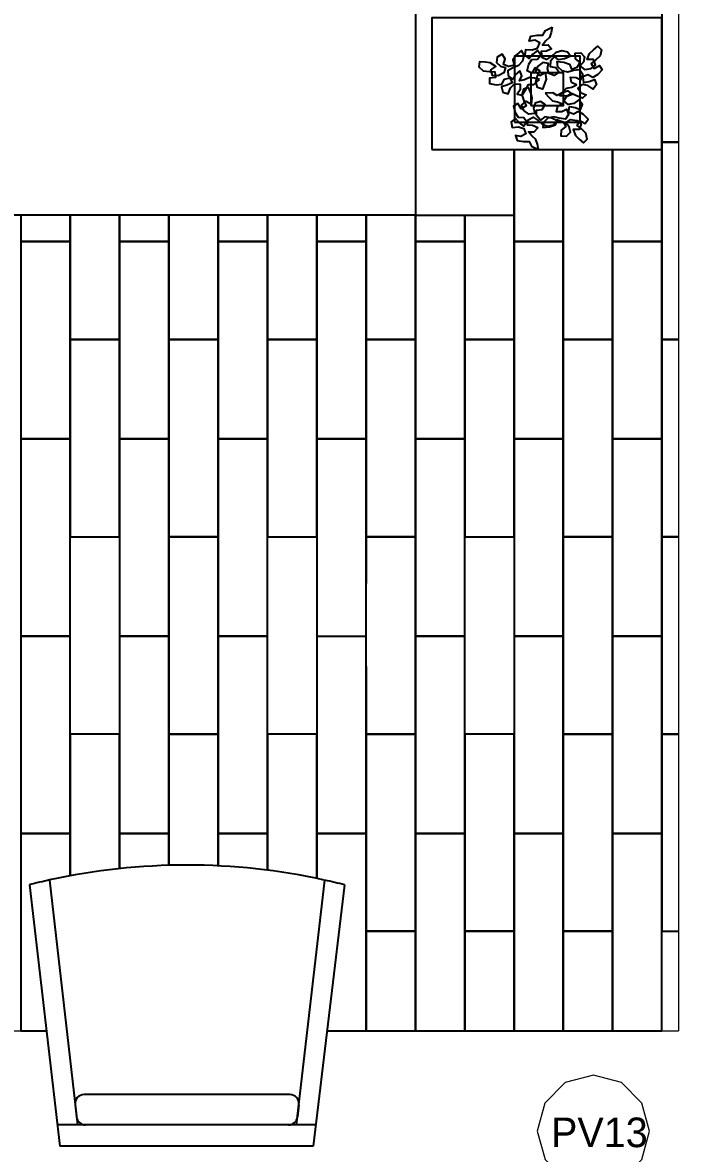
# Model space of a CAD drawing. Header units: metres. Extents: x -4.2 to 85, y -21.1 to 42.
# Drawn here: x 30.555 to 32.55, y 15.536 to 18.975 of the extents above; entities that cross this region are included whole.
import ezdxf

# ---------------------------------------------------------------- set-up
doc = ezdxf.new("R2010")
doc.units = ezdxf.units.M
doc.header["$MEASUREMENT"] = 0
doc.layers.add('Level 44', color=7, linetype='Continuous', lineweight=0)
for name, color, linetype in [('XREF ÁREAS COMUNS LILAC$0$MOB 01', 8, 'Continuous'), ('XREF ÁREAS COMUNS LILAC$0$MOB 02', 142, 'Continuous'), ('XREF ÁREAS COMUNS LILAC$0$MOB 03', 120, 'Continuous'), ('XREF ÁREAS COMUNS LILAC$0$MOB01', 8, 'Continuous'), ('XREF ÁREAS COMUNS LILAC$0$MOB02', 142, 'Continuous'), ('XREF ÁREAS COMUNS LILAC$0$MOB03', 120, 'Continuous'), ('XREF ÁREAS COMUNS LILAC$0$PAGINAÇÃO', 125, 'Continuous')]:
    doc.layers.add(name, color=color, linetype=linetype)
doc.styles.add('Style-INTL_ENGINEERING', font='INTL_ENGINEERING.shx')

# ---------------------------------------------------------------- blocks, each defined once
blk = doc.blocks.new('*U476')
at = {"layer": 'Level 44', "color": 4, "linetype": 'Continuous', "lineweight": 0, "flags": 128}
blk.add_lwpolyline([(0.171, 0), (0.147, 0.0856), (0.0857, 0.1478), (-0.0002, 0.1705), (-0.0858, 0.1477), (-0.1482, 0.0857), (-0.171, -0.0002), (-0.147, -0.0858), (-0.0864, -0.1478), (-0.0005, -0.1705), (0.0861, -0.1472), (0.1471, -0.0859)], close=True, dxfattribs=at)
at = {"layer": 'Level 44', "color": 4, "linetype": 'Continuous', "lineweight": 0, "style": 'Style-INTL_ENGINEERING'}
blk.add_text('PV13', height=0.08997, rotation=0.0007, dxfattribs=at).set_placement((-0.1291, -0.0485))
blk = doc.blocks.new('XREF ÁREAS COMUNS LILAC$0$CAD')
at = {"layer": 'XREF ÁREAS COMUNS LILAC$0$MOB02'}
for p, q in [((0, -0.3376), (0, 0.3376)), ((0.0665, 0.372), (0.0265, 0.3674)), ((0.1, -0.3376), (0.1, 0.3422)), ((0.0665, -0.3674), (0.0265, -0.3627))]:
    blk.add_line(p, q, dxfattribs=at)
for centre, start, end in [((0.03, 0.3376), 96.6119, 180), ((0.07, 0.3422), 0, 96.6119), ((0.03, -0.3329), 180, 263.3881), ((0.07, -0.3376), 263.3881, 360)]:
    blk.add_arc(centre, 0.03, start, end, dxfattribs=at)
blk.add_ellipse((-1.2548, 0.0028), major_axis=(-1.4938, 1.4938), ratio=1, start_param=3.710271, end_param=4.143183, dxfattribs=at)
at = {"layer": 'XREF ÁREAS COMUNS LILAC$0$MOB03'}
for p, q in [((0.7927, 0.5228), (-0.07, 0.4228)), ((0.8085, 0.456), (0, 0.3639)), ((-0.07, -0.4143), (-0.07, 0.4228)), ((0, -0.4228), (0, 0.4309)), ((0, -0.3596), (0.8079, -0.4533)), ((0.7924, -0.5185), (-0.07, -0.4143))]:
    blk.add_line(p, q, dxfattribs=at)
for major_axis, start_param, end_param in [((1.4938, 1.4938), 5.71398, 5.746497), ((-1.4938, 1.4938), 3.677616, 3.709371)]:
    blk.add_ellipse((-1.2548, 0.0028), major_axis=major_axis, ratio=1, start_param=start_param, end_param=end_param, dxfattribs=at)
blk = doc.blocks.new('XREF ÁREAS COMUNS LILAC$0$A$C58715CC1')
at = {"layer": 'XREF ÁREAS COMUNS LILAC$0$MOB 01'}
for points in [[(0.0469, 0.0834), (0.2469, 0.0834), (0.2469, 0.2834), (0.0469, 0.2834)], [(0.0969, 0.1334), (0.1969, 0.1334), (0.1969, 0.2334), (0.0969, 0.2334)]]:
    blk.add_lwpolyline(points, close=True, dxfattribs=at)
at = {"layer": 'XREF ÁREAS COMUNS LILAC$0$MOB01', "color": 87}
for points in [[(0.1623, 0.3713), (0.1589, 0.3557), (0.1542, 0.3407), (0.1422, 0.3303), (0.1322, 0.3174), (0.1494, 0.318), (0.1599, 0.3059), (0.1444, 0.2985), (0.1285, 0.2973), (0.1309, 0.2809), (0.1462, 0.273), (0.1614, 0.2837), (0.174, 0.2954), (0.1916, 0.3005), (0.2085, 0.2966), (0.2183, 0.2832), (0.1997, 0.2755), (0.1814, 0.2723), (0.1686, 0.2823), (0.1567, 0.2686), (0.156, 0.252), (0.1734, 0.2494), (0.1828, 0.2347), (0.1681, 0.2253), (0.1517, 0.2306), (0.1474, 0.2463), (0.1508, 0.2618), (0.1334, 0.2645), (0.1176, 0.2525), (0.111, 0.2367), (0.1247, 0.2248), (0.1407, 0.2336), (0.1433, 0.214), (0.1386, 0.199), (0.1321, 0.1832), (0.117, 0.1879), (0.112, 0.2054), (0.1177, 0.2231), (0.1243, 0.2389), (0.1096, 0.2481), (0.0999, 0.2321), (0.0859, 0.2394), (0.0909, 0.2589), (0.1001, 0.2736), (0.1174, 0.2742), (0.1273, 0.287), (0.1174, 0.3004), (0.1035, 0.2892), (0.0922, 0.2769), (0.0794, 0.2869), (0.082, 0.3043), (0.1013, 0.3025), (0.1175, 0.3081), (0.1241, 0.3239), (0.1088, 0.3318), (0.0924, 0.3293), (0.0971, 0.3444), (0.1167, 0.347), (0.1339, 0.3476), (0.1413, 0.3615), (0.1623, 0.3713)], [(0.184, 0.1631), (0.1944, 0.1751), (0.2058, 0.1861), (0.2213, 0.1895), (0.2362, 0.196), (0.2208, 0.2037), (0.2175, 0.2193), (0.2346, 0.2184), (0.2491, 0.2118), (0.2548, 0.2274), (0.2452, 0.2416), (0.2267, 0.2396), (0.2101, 0.2353), (0.1922, 0.2392), (0.1793, 0.2508), (0.177, 0.2672), (0.197, 0.2651), (0.2147, 0.2591), (0.2212, 0.2442), (0.2381, 0.2505), (0.2467, 0.2648), (0.2326, 0.2754), (0.2315, 0.2928), (0.2488, 0.294), (0.2607, 0.2815), (0.2569, 0.2657), (0.2465, 0.2537), (0.2606, 0.243), (0.2802, 0.246), (0.2935, 0.2567), (0.2872, 0.2736), (0.2689, 0.2736), (0.276, 0.2921), (0.2873, 0.303), (0.3006, 0.3137), (0.3116, 0.3024), (0.3076, 0.2846), (0.2941, 0.2719), (0.2808, 0.2611), (0.2893, 0.246), (0.3055, 0.2554), (0.3142, 0.2423), (0.3005, 0.2276), (0.2854, 0.2191), (0.27, 0.2268), (0.2551, 0.2203), (0.2574, 0.2038), (0.2749, 0.207), (0.2907, 0.2124), (0.2972, 0.1975), (0.2866, 0.1834), (0.2705, 0.1943), (0.2536, 0.1971), (0.2403, 0.1864), (0.2499, 0.1722), (0.2655, 0.1664), (0.2542, 0.1555), (0.2357, 0.1626), (0.2203, 0.1703), (0.2072, 0.1616), (0.184, 0.1631)], [(0.1238, 0.2125), (0.1083, 0.2162), (0.0927, 0.2185), (0.0781, 0.2121), (0.0622, 0.2087), (0.0701, 0.224), (0.0638, 0.2386), (0.0504, 0.2279), (0.0425, 0.2141), (0.0287, 0.2234), (0.0282, 0.2406), (0.0444, 0.2497), (0.0605, 0.2559), (0.0726, 0.2695), (0.0764, 0.2865), (0.0687, 0.3012), (0.0537, 0.2877), (0.0428, 0.2726), (0.0462, 0.2567), (0.0288, 0.252), (0.0135, 0.2585), (0.0187, 0.2754), (0.0095, 0.2901), (-0.0053, 0.281), (-0.0076, 0.2639), (0.0046, 0.2533), (0.0201, 0.2496), (0.0149, 0.2327), (-0.0027, 0.2237), (-0.0198, 0.2246), (-0.0245, 0.242), (-0.0097, 0.2526), (-0.0262, 0.2635), (-0.0418, 0.2658), (-0.0589, 0.2668), (-0.0612, 0.2512), (-0.0475, 0.239), (-0.0291, 0.2366), (-0.012, 0.2356), (-0.0101, 0.2184), (-0.0288, 0.2166), (-0.0282, 0.2008), (-0.0084, 0.1969), (0.0088, 0.1988), (0.0168, 0.2141), (0.0327, 0.2175), (0.0404, 0.2028), (0.0243, 0.1951), (0.0083, 0.1903), (0.0117, 0.1744), (0.0286, 0.1691), (0.0353, 0.1873), (0.0474, 0.1995), (0.0645, 0.1986), (0.065, 0.1814), (0.0556, 0.1677), (0.0712, 0.1654), (0.0821, 0.1819), (0.0901, 0.1972), (0.1058, 0.1978), (0.1238, 0.2125)], [(0.1204, 0), (0.117, 0.0156), (0.1123, 0.0306), (0.1002, 0.041), (0.0903, 0.0539), (0.1075, 0.0533), (0.1179, 0.0654), (0.1025, 0.0728), (0.0866, 0.074), (0.089, 0.0904), (0.1043, 0.0983), (0.1195, 0.0876), (0.1321, 0.0759), (0.1496, 0.0708), (0.1665, 0.0747), (0.1764, 0.0881), (0.1578, 0.0958), (0.1395, 0.099), (0.1266, 0.089), (0.1148, 0.1027), (0.1141, 0.1193), (0.1315, 0.1219), (0.1408, 0.1366), (0.1262, 0.146), (0.1098, 0.1407), (0.1055, 0.125), (0.1089, 0.1095), (0.0914, 0.1069), (0.0757, 0.1188), (0.0691, 0.1346), (0.0827, 0.1465), (0.0987, 0.1377), (0.1014, 0.1573), (0.0967, 0.1723), (0.0901, 0.1881), (0.0751, 0.1834), (0.07, 0.1659), (0.0758, 0.1482), (0.0824, 0.1324), (0.0677, 0.1232), (0.0579, 0.1393), (0.044, 0.1319), (0.049, 0.1124), (0.0582, 0.0977), (0.0754, 0.0971), (0.0854, 0.0843), (0.0755, 0.0709), (0.0616, 0.0821), (0.0503, 0.0944), (0.0375, 0.0844), (0.0401, 0.067), (0.0594, 0.0688), (0.0756, 0.0632), (0.0822, 0.0474), (0.0669, 0.0395), (0.0505, 0.042), (0.0552, 0.027), (0.0748, 0.0243), (0.092, 0.0237), (0.0993, 0.0098), (0.1204, 0)], [(0.141, 0.1711), (0.1514, 0.159), (0.1627, 0.1481), (0.1783, 0.1447), (0.1932, 0.1382), (0.1778, 0.1304), (0.1744, 0.1149), (0.1915, 0.1157), (0.206, 0.1223), (0.2118, 0.1067), (0.2022, 0.0925), (0.1837, 0.0946), (0.167, 0.0989), (0.1492, 0.0949), (0.1362, 0.0834), (0.1339, 0.0669), (0.154, 0.0691), (0.1716, 0.075), (0.1781, 0.0899), (0.195, 0.0836), (0.2036, 0.0693), (0.1896, 0.0587), (0.1884, 0.0413), (0.2058, 0.0402), (0.2176, 0.0526), (0.2139, 0.0684), (0.2034, 0.0805), (0.2175, 0.0911), (0.2371, 0.0882), (0.2504, 0.0774), (0.2441, 0.0605), (0.2259, 0.0606), (0.2329, 0.0421), (0.2443, 0.0311), (0.2576, 0.0204), (0.2685, 0.0317), (0.2646, 0.0495), (0.251, 0.0623), (0.2377, 0.073), (0.2462, 0.0881), (0.2624, 0.0787), (0.2712, 0.0918), (0.2574, 0.1066), (0.2423, 0.1151), (0.2269, 0.1073), (0.212, 0.1138), (0.2143, 0.1303), (0.2319, 0.1271), (0.2477, 0.1217), (0.2542, 0.1366), (0.2435, 0.1507), (0.2275, 0.1398), (0.2105, 0.137), (0.1972, 0.1477), (0.2068, 0.162), (0.2224, 0.1677), (0.2111, 0.1786), (0.1926, 0.1716), (0.1772, 0.1638), (0.1641, 0.1726), (0.141, 0.1711)]]:
    blk.add_lwpolyline(points, dxfattribs=at)
blk = doc.blocks.new('XREF ÁREAS COMUNS LILAC$0$A$C0BC52F1D')
at = {"layer": 'XREF ÁREAS COMUNS LILAC$0$MOB02'}
blk.add_line((2.8, 0), (0.3, 0), dxfattribs=at)
blk.add_lwpolyline([(2.85, 0.2), (3.55, 0.2), (3.55, 0.6), (2.85, 0.6)], close=True, dxfattribs=at)
at = {"layer": 'XREF ÁREAS COMUNS LILAC$0$MOB03'}
for p, q in [((2.8, 0.8), (2.8, 0)), ((3.1, 0.2), (3.1, 0)), ((2.8, 0), (3.1, 0))]:
    blk.add_line(p, q, dxfattribs=at)

msp = doc.modelspace()

# ---------------------------------------------------------------- linework, layer by layer
at = {"layer": 'XREF ÁREAS COMUNS LILAC$0$PAGINAÇÃO', "lineweight": 13}
for p, q in [((32.5496, 19.409), (32.5496, 15.909)), ((30.285, 15.909), (30.6268, 15.909)), ((31.4806, 15.909), (32.5496, 15.909))]:
    msp.add_line(p, q, dxfattribs=at)
at = {"layer": 'XREF ÁREAS COMUNS LILAC$0$PAGINAÇÃO'}
msp.add_line((31.4495, 17.109), (31.5995, 17.109), dxfattribs=at)
for points in [[(32.5496, 19.2116), (32.4995, 19.2116), (32.4995, 18.6116), (32.5496, 18.6116)], [(32.5496, 18.6116), (32.4995, 18.6116), (32.4995, 18.0116), (32.5496, 18.0116)], [(31.8995, 18.3891), (31.8995, 18.0116), (32.0495, 18.0116), (32.0495, 18.5891)], [(32.0495, 18.5891), (32.0495, 18.309), (32.1995, 18.309), (32.1995, 18.5891)], [(32.1995, 18.5891), (32.1995, 18.0116), (32.3495, 18.0116), (32.3495, 18.5891)], [(32.3495, 18.5891), (32.3495, 18.309), (32.4995, 18.309), (32.4995, 18.5891)], [(30.5495, 18.3891), (30.5495, 18.309), (30.6995, 18.309), (30.6995, 18.3891)], [(30.6995, 18.3891), (30.6995, 18.0116), (30.8495, 18.0116), (30.8495, 18.3891)], [(30.8495, 18.3891), (30.8495, 18.309), (30.9996, 18.309), (30.9996, 18.3891)], [(30.9996, 18.3891), (30.9996, 18.0116), (31.1495, 18.0116), (31.1495, 18.3891)], [(31.1495, 18.3891), (31.1495, 18.309), (31.2995, 18.309), (31.2995, 18.3891)], [(31.2995, 18.3891), (31.2995, 18.0116), (31.4495, 18.0116), (31.4495, 18.3891)], [(31.4495, 18.3891), (31.4495, 18.309), (31.5995, 18.309), (31.5995, 18.3891)], [(31.5995, 18.3891), (31.5995, 18.0116), (31.7495, 18.0116), (31.7495, 18.3891)], [(31.7495, 18.3891), (31.7495, 18.309), (31.8995, 18.309), (31.8995, 18.3891)], [(32.5496, 18.0116), (32.4995, 18.0116), (32.4995, 17.4116), (32.5496, 17.4116)], [(31.5995, 17.2691), (31.5995, 17.709), (31.4495, 17.709), (31.4495, 17.2942)], [(31.5995, 17.0166), (31.5995, 16.8116), (31.7495, 16.8116), (31.7495, 17.4116), (31.5995, 17.4116), (31.5995, 17.2691)], [(32.5496, 17.4116), (32.4995, 17.4116), (32.4995, 16.8116), (32.5496, 16.8116)], [(31.4495, 17.2942), (31.4495, 16.509), (31.5995, 16.509), (31.5995, 17.2691)], [(30.8495, 16.4022), (30.8495, 16.8116), (30.6995, 16.8116), (30.6995, 16.3804)], [(31.1495, 16.4107), (31.1495, 16.8116), (30.9996, 16.8116), (30.9996, 16.4122)], [(31.4495, 16.3724), (31.4495, 16.8116), (31.2995, 16.8116), (31.2995, 16.3975)], [(32.5496, 16.8116), (32.4995, 16.8116), (32.4995, 16.2116), (32.5496, 16.2116)], [(30.6995, 16.3804), (30.6995, 16.509), (30.5495, 16.509), (30.5495, 15.909), (30.6268, 15.909)], [(30.9996, 16.4122), (30.9996, 16.509), (30.8495, 16.509), (30.8495, 16.4022)], [(31.2995, 16.3975), (31.2995, 16.509), (31.1495, 16.509), (31.1495, 16.4107)], [(31.4806, 15.909), (31.5995, 15.909), (31.5995, 16.509), (31.4495, 16.509), (31.4495, 16.3724)]]:
    msp.add_lwpolyline(points, dxfattribs=at)
for points in [[(30.6995, 17.709), (30.6995, 18.309), (30.5495, 18.309), (30.5495, 17.709)], [(30.9996, 17.709), (30.9996, 18.309), (30.8495, 18.309), (30.8495, 17.709)], [(31.2995, 17.709), (31.2995, 18.309), (31.1495, 18.309), (31.1495, 17.709)], [(31.5995, 17.709), (31.5995, 18.309), (31.4495, 18.309), (31.4495, 17.709)], [(31.8995, 17.709), (31.8995, 18.309), (31.7495, 18.309), (31.7495, 17.709)], [(32.1995, 17.709), (32.1995, 18.309), (32.0495, 18.309), (32.0495, 17.709)], [(32.4995, 17.709), (32.4995, 18.309), (32.3495, 18.309), (32.3495, 17.709)], [(30.8495, 17.4116), (30.8495, 18.0116), (30.6995, 18.0116), (30.6995, 17.4116)], [(31.1495, 17.4116), (31.1495, 18.0116), (30.9996, 18.0116), (30.9996, 17.4116)], [(31.4495, 17.4116), (31.4495, 18.0116), (31.2995, 18.0116), (31.2995, 17.4116)], [(31.7495, 17.4116), (31.7495, 18.0116), (31.5995, 18.0116), (31.5995, 17.4116)], [(32.0495, 17.4116), (32.0495, 18.0116), (31.8995, 18.0116), (31.8995, 17.4116)], [(32.3495, 17.4116), (32.3495, 18.0116), (32.1995, 18.0116), (32.1995, 17.4116)], [(30.6995, 17.109), (30.6995, 17.709), (30.5495, 17.709), (30.5495, 17.109)], [(30.9996, 17.109), (30.9996, 17.709), (30.8495, 17.709), (30.8495, 17.109)], [(31.2995, 17.109), (31.2995, 17.709), (31.1495, 17.709), (31.1495, 17.109)], [(31.8995, 17.109), (31.8995, 17.709), (31.7495, 17.709), (31.7495, 17.109)], [(32.1995, 17.109), (32.1995, 17.709), (32.0495, 17.709), (32.0495, 17.109)], [(32.4995, 17.109), (32.4995, 17.709), (32.3495, 17.709), (32.3495, 17.109)], [(31.1495, 16.8116), (31.1495, 17.4116), (30.9996, 17.4116), (30.9996, 16.8116)], [(32.3495, 16.8116), (32.3495, 17.4116), (32.1995, 17.4116), (32.1995, 16.8116)], [(30.6995, 16.509), (30.6995, 17.109), (30.5495, 17.109), (30.5495, 16.509)], [(30.9996, 16.509), (30.9996, 17.109), (30.8495, 17.109), (30.8495, 16.509)], [(31.2995, 16.509), (31.2995, 17.109), (31.1495, 17.109), (31.1495, 16.509)], [(31.8995, 16.509), (31.8995, 17.109), (31.7495, 17.109), (31.7495, 16.509)], [(32.1995, 16.509), (32.1995, 17.109), (32.0495, 17.109), (32.0495, 16.509)], [(32.4995, 16.509), (32.4995, 17.109), (32.3495, 17.109), (32.3495, 16.509)], [(31.7495, 16.2116), (31.7495, 16.8116), (31.5995, 16.8116), (31.5995, 16.2116)], [(32.0495, 16.2116), (32.0495, 16.8116), (31.8995, 16.8116), (31.8995, 16.2116)], [(32.3495, 16.2116), (32.3495, 16.8116), (32.1995, 16.8116), (32.1995, 16.2116)], [(31.8995, 15.909), (31.8995, 16.509), (31.7495, 16.509), (31.7495, 15.909)], [(32.1995, 15.909), (32.1995, 16.509), (32.0495, 16.509), (32.0495, 15.909)], [(32.4995, 15.909), (32.4995, 16.509), (32.3495, 16.509), (32.3495, 15.909)], [(31.7495, 15.909), (31.7495, 16.2116), (31.5995, 16.2116), (31.5995, 15.909)], [(32.0495, 15.909), (32.0495, 16.2116), (31.8995, 16.2116), (31.8995, 15.909)], [(32.3495, 15.909), (32.3495, 16.2116), (32.1995, 16.2116), (32.1995, 15.909)]]:
    msp.add_lwpolyline(points, close=True, dxfattribs=at)

# ---------------------------------------------------------------- block references
at = {"layer": 'Level 44', "color": 4, "linetype": 'Continuous', "lineweight": 0}
msp.add_blockref('*U476', (32.2911, 15.6038), dxfattribs=at)
at = {"layer": 'XREF ÁREAS COMUNS LILAC$0$MOB 02'}
msp.add_blockref('XREF ÁREAS COMUNS LILAC$0$A$C0BC52F1D', (28.9496, 18.3891), dxfattribs=at)
at = {"layer": 'XREF ÁREAS COMUNS LILAC$0$MOB 03'}
msp.add_blockref('XREF ÁREAS COMUNS LILAC$0$A$C58715CC1', (32.0036, 18.5891), dxfattribs=at)
at = {"layer": 'XREF ÁREAS COMUNS LILAC$0$MOB02', "lineweight": 0, "xscale": 0.9208967559396228, "yscale": 0.9208967559396228, "zscale": 0.9208967559396228, "rotation": 90}
msp.add_blockref('XREF ÁREAS COMUNS LILAC$0$CAD', (31.0567, 15.6231), dxfattribs=at)

doc.saveas('drawing.dxf')
